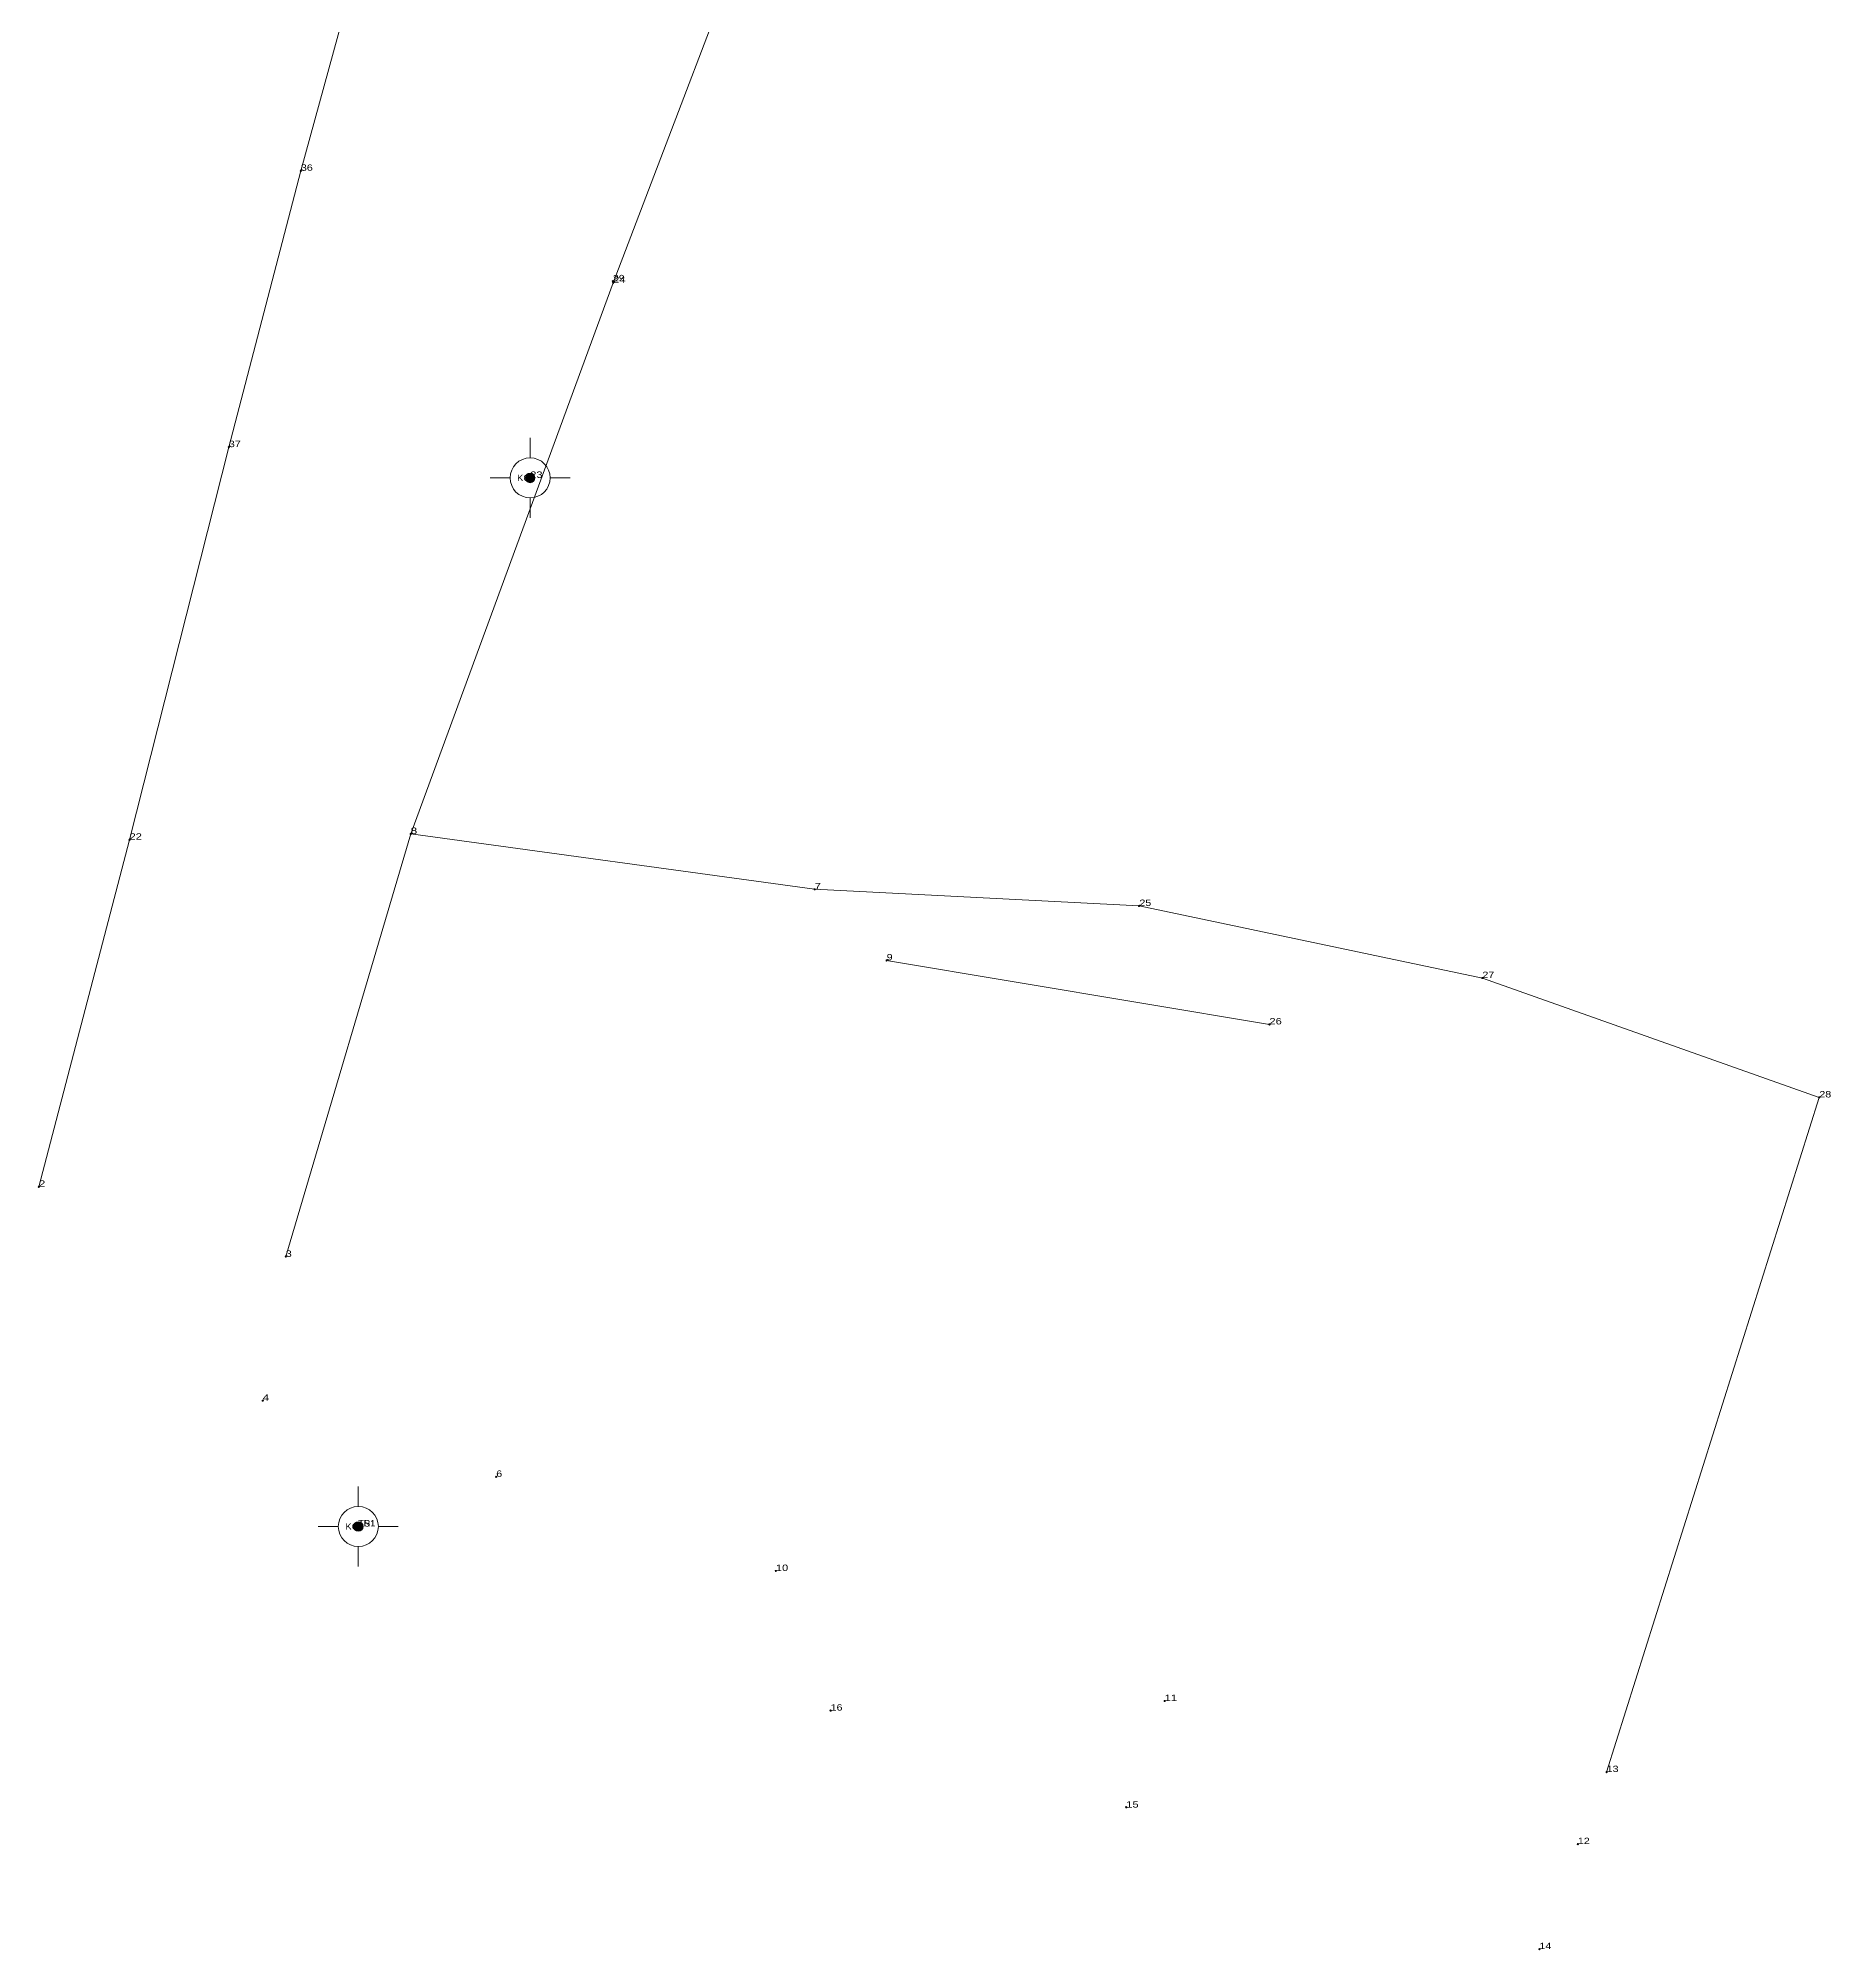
# Model space of a CAD drawing. Header units: metres. Extents: x 548431 to 549826, y 1837881 to 1838400.
# Drawn here: x 548789.5 to 548845.5, y 1837881 to 1837940.7 of the extents above; entities that cross this region are included whole.
import ezdxf
from ezdxf.enums import TextEntityAlignment as Align

# ---------------------------------------------------------------- set-up
doc = ezdxf.new("R2010")
doc.units = ezdxf.units.M
doc.header["$LTSCALE"] = 0.08
doc.header["$PDMODE"] = 32
doc.header["$PDSIZE"] = 0.04
doc.layers.add('10', color=7, linetype='Continuous', lineweight=13)
doc.layers.add('7', color=7, linetype='Continuous', lineweight=13)
doc.layers.add('12', color=7, linetype='Continuous')
doc.layers.add('9', color=7, linetype='Continuous')

msp = doc.modelspace()

# ---------------------------------------------------------------- hatches: boundary and pattern name
at = {"layer": '7'}
for points in [[(548804.85847, 1837926.82052, 1), (548804.85847, 1837927.12052, 1)], [(548799.49447, 1837894.06952, 1), (548799.49447, 1837894.36952, 1)]]:
    msp.add_hatch(color=256, dxfattribs=at).paths.add_polyline_path(points)

# ---------------------------------------------------------------- linework, layer by layer
at = {"layer": '10'}
for p, q in [((548797.23, 1837902.65), (548801.13, 1837915.85)), ((548815.99, 1837911.9), (548827.94, 1837909.9))]:
    msp.add_line(p, q, dxfattribs=at)
for points in [[(548789.52, 1837904.83), (548792.35, 1837915.67), (548795.45, 1837927.93), (548797.7, 1837936.56), (548801.75, 1837951.32), (548804.08, 1837960.11), (548805.62, 1837965.77), (548809.02, 1837977.5), (548812.27, 1837989.3), (548813.85, 1837994.71), (548815.18, 1838000.2), (548829.25, 1837993.99), (548817.64, 1837975.76), (548816.79, 1837961.26), (548812.5, 1837946.32), (548807.45, 1837933.06), (548801.13, 1837915.85)], [(548801.13, 1837915.85), (548813.74, 1837914.12), (548823.87, 1837913.6), (548834.59, 1837911.35), (548845.11, 1837907.62), (548838.47, 1837886.55)]]:
    msp.add_lwpolyline(points, dxfattribs=at)
at = {"layer": '7'}
for p, q in [((548804.86, 1837927.59), (548804.86, 1837928.22)), ((548804.23, 1837926.97), (548803.61, 1837926.97)), ((548806.11, 1837926.97), (548805.48, 1837926.97)), ((548804.86, 1837925.72), (548804.86, 1837926.35)), ((548799.49, 1837894.84), (548799.49, 1837895.47)), ((548798.87, 1837894.22), (548798.24, 1837894.22)), ((548800.74, 1837894.22), (548800.12, 1837894.22)), ((548799.49, 1837892.97), (548799.49, 1837893.59))]:
    msp.add_line(p, q, dxfattribs=at)
for centre, radius in [((548804.85847, 1837926.97052), 0.625), ((548804.85847, 1837926.97052), 0.15), ((548799.49447, 1837894.21952), 0.625), ((548799.49447, 1837894.21952), 0.15)]:
    msp.add_circle(centre, radius, dxfattribs=at)
for p in [(548797.7, 1837936.56), (548807.44, 1837933.11), (548807.45, 1837933.06), (548795.45, 1837927.93), (548801.13, 1837915.85), (548792.35, 1837915.67), (548813.74, 1837914.12), (548823.87, 1837913.6), (548815.99, 1837911.9), (548834.59, 1837911.35), (548827.94, 1837909.9), (548845.11, 1837907.62), (548789.52, 1837904.83), (548797.23, 1837902.65), (548796.51, 1837898.15), (548803.8, 1837895.77), (548799.49, 1837894.22), (548812.53, 1837892.83), (548814.24, 1837888.47), (548824.67, 1837888.77), (548838.47, 1837886.55), (548823.47, 1837885.45), (548837.57, 1837884.3), (548836.37, 1837881.02)]:
    msp.add_point(p, dxfattribs=at)

# ---------------------------------------------------------------- texts
at = {"layer": '12'}
for s, width, p in [('36', 1.25, (548797.7, 1837936.56)), ('29', 1.25, (548807.44, 1837933.11)), ('24', 1.3, (548807.45, 1837933.06)), ('37', 1.25, (548795.45, 1837927.93)), ('22', 1.3, (548792.35, 1837915.67)), ('8', 1.35, (548801.13, 1837915.85)), ('7', 1.35, (548813.74, 1837914.12)), ('25', 1.25, (548823.88, 1837913.6)), ('9', 1.25, (548815.99, 1837911.9)), ('27', 1.25, (548834.59, 1837911.35)), ('26', 1.3, (548827.94, 1837909.9)), ('28', 1.25, (548845.11, 1837907.62)), ('2', 1.35, (548789.52, 1837904.83)), ('3', 1.25, (548797.23, 1837902.64)), ('4', 1.35, (548796.51, 1837898.15)), ('6', 1.25, (548803.8, 1837895.77)), ('TS1', 1.1, (548799.49, 1837894.22)), ('10', 1.3, (548812.53, 1837892.83)), ('11', 1.3, (548824.67, 1837888.77)), ('16', 1.25, (548814.24, 1837888.47)), ('13', 1.25, (548838.47, 1837886.55)), ('15', 1.3, (548823.47, 1837885.44)), ('12', 1.25, (548837.57, 1837884.3)), ('14', 1.25, (548836.37, 1837881.02))]:
    msp.add_text(s, height=0.2, dxfattribs=dict(at, width=width)).set_placement(p)
at = {"layer": '7'}
for s, width, p in [('23', 1.3, (548804.86, 1837926.97)), ('TR1', 1.05, (548799.49, 1837894.22))]:
    msp.add_text(s, height=0.2, dxfattribs=dict(at, width=width)).set_placement(p)
at = {"layer": '9', "width": 1.1}
for p in [(548804.86, 1837926.87), (548799.5, 1837894.12)]:
    msp.add_text('KC', height=0.2, dxfattribs=at).set_placement(p, align=Align.RIGHT)

doc.saveas('drawing.dxf')
